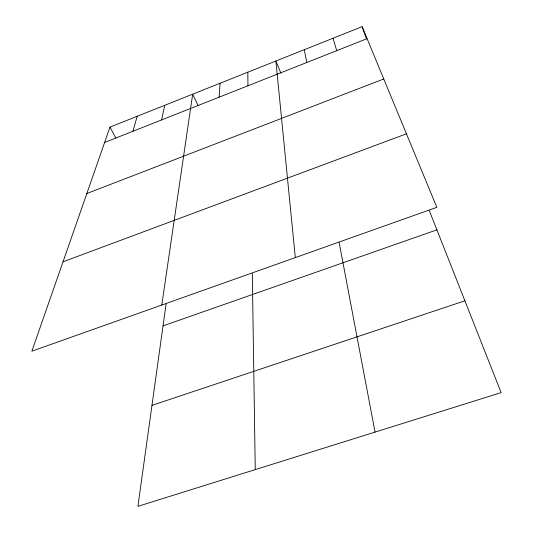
<?xml version="1.0" encoding="UTF-8"?>
<svg xmlns="http://www.w3.org/2000/svg" width="533" height="533" viewBox="0 0 533 533"><rect width="100%" height="100%" fill="white"/><g stroke="black" fill="none" stroke-linecap="round" stroke-linejoin="round"><path stroke-width="0.8" d="M219.096 97.186L220.082 83.248M166.056 304.09L137.914 506.35L501.133 392.628L429.305 210.602M161.785 305.043L192.679 94.168L198.209 105.827M161.572 119.938L164.777 105.287M132.924 131.271L137.208 116.267M109.971 127.121L31.867 351.194L436.84 207.324L362.127 26.65L109.971 127.121L115.814 138M104.628 142.464L367.084 38.649M86.826 193.526L383.76 78.964M63.027 261.796L406.439 133.816M163.025 325.883L436.9 229.85M151.965 405.366L464.896 300.799M280.891 73.128L275.874 61.015L295.315 257.599M362.127 26.65L366.438 38.829M333.025 38.243L336.736 50.648M304.276 49.696L306.775 62.501M339.168 242.615L375.052 432.103M252.302 273.462L255.26 469.613M247.812 72.195L247.958 85.766"/></g></svg>
